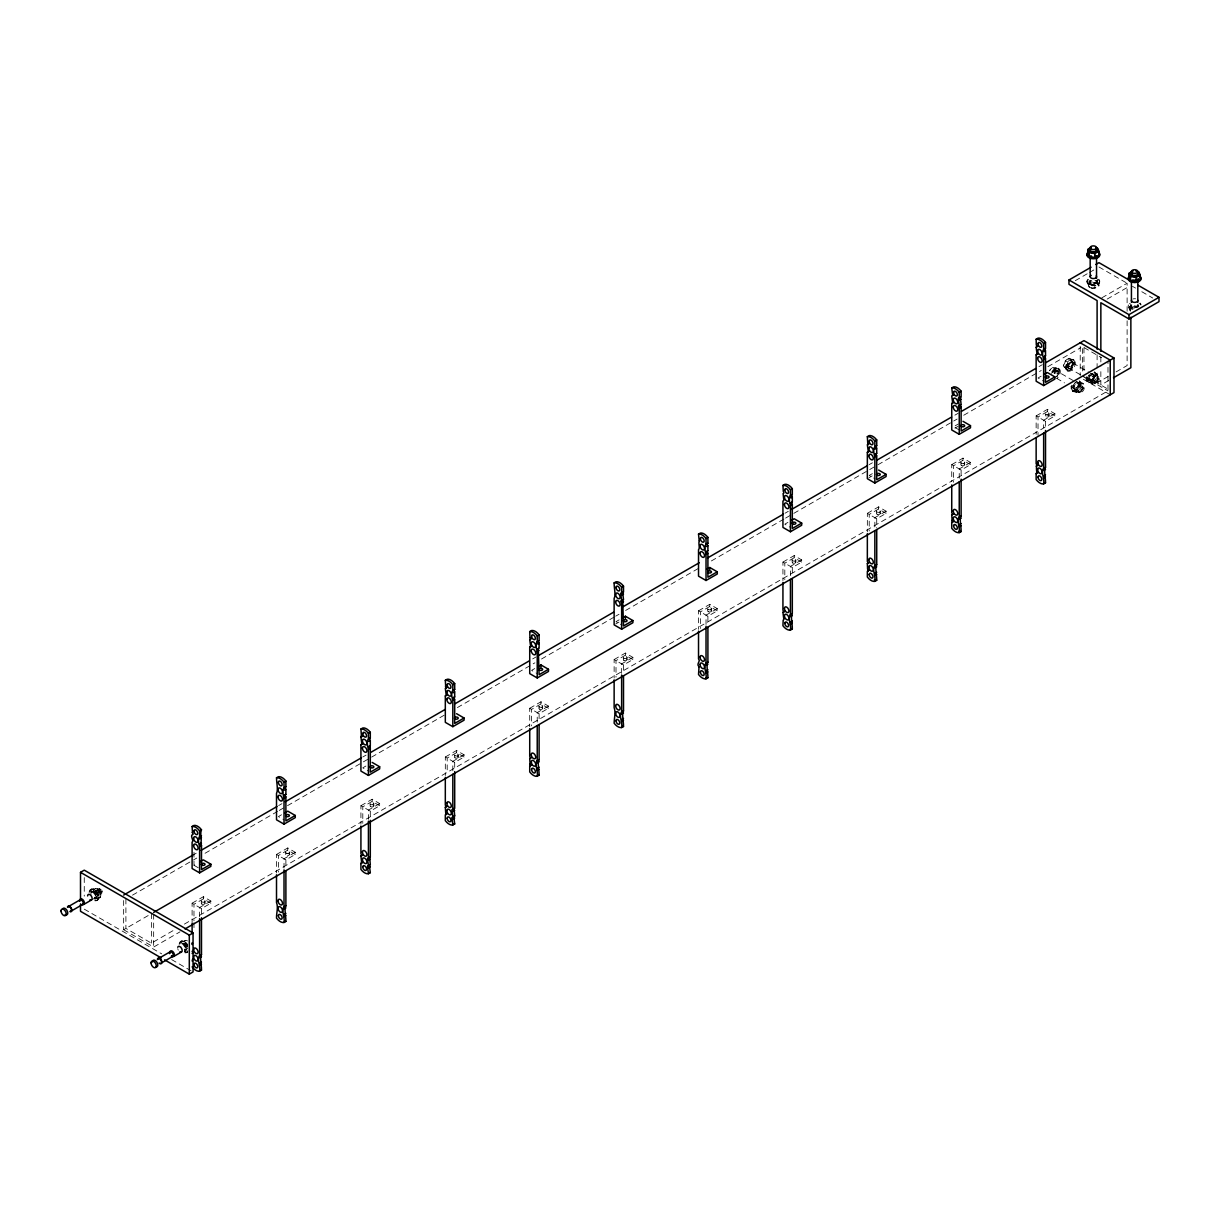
<?xml version="1.0" encoding="UTF-8"?>
<svg xmlns="http://www.w3.org/2000/svg" width="1220" height="1220" viewBox="0 0 1220 1220"><rect width="100%" height="100%" fill="white"/><g stroke="black" fill="none" stroke-linecap="round" stroke-linejoin="round"><path stroke-width="0.75" stroke-dasharray="5 3.75" d="M93.513 893.406L93.513 888.663L97.081 888.343L100.635 892.765L100.635 897.508L94.504 899.308L100.635 897.508M1063.291 365.924L1066.204 359.854L1069.452 358.253L1072.029 359.748L1074.088 362.66L1072.029 367.967L1067.927 370.331L1063.291 365.924L1067.927 370.331M1065.35 368.837L1069.452 366.473L1071.511 361.181L1069.452 358.253M1096.749 374.006L1092.632 376.385L1090.588 381.677L1092.632 384.605L1096.749 382.226L1098.808 376.934L1096.749 374.006L1093.425 372.085L1095.468 375.013L1098.808 376.934M1054.37 373.35A4.773 2.76 -60 0 0 1054.37 367.83A4.773 2.76 -60 0 0 1049.581 370.59L1052.402 367.464L1055.956 367.784L1055.956 372.527L1058.533 374.021L1054.98 378.444M1076.131 392.398L1076.131 387.655L1072.807 385.733L1076.36 381.296L1079.913 381.616L1083.238 383.537L1083.238 388.28L1079.685 392.718L1076.131 392.398L1072.807 390.476L1072.807 385.733M1065.868 367.403L1067.927 362.111L1072.029 359.748M1095.468 375.013L1093.425 380.304L1089.307 382.683L1087.264 379.755L1089.307 374.464M1083.238 383.537L1079.685 383.233L1076.131 387.655M1051.427 373.381L1054.98 368.958L1058.533 369.279L1058.533 374.021M1072.807 390.476L1076.36 390.796L1079.913 386.359L1079.913 381.616M1054.751 373.579L1055.956 372.527M1089.246 284.443L1094.859 285.312L1098.961 282.933L1098.961 285.907L1097.863 286.837L1092.053 288.21L1088.835 286.837L1087.737 281.195L1089.246 287.417M1075.293 280.676L1087.92 273.371M1089.506 272.457L1094.248 269.727M1101.843 297.832L1127.112 283.238L1127.112 311.298M1107.18 299.083L1129.293 286.319M90.448 889.563L91.317 889.06M90.936 894.885L90.936 890.143L93.513 888.663M90.936 890.143L97.081 888.343M91.774 891.851L92.644 891.362M96.09 890.402L98.347 889.105M98.057 899.003L98.057 894.26L100.635 892.765M98.911 895.266L101.153 893.97M91.469 899.994L95.221 897.828M95.495 898.286L96.349 897.783M96.822 900.589L97.676 900.086M192.912 855.083L196.222 853.177M278.678 805.566L281.972 803.66M362.798 756.995L366.091 755.104M532.667 658.922L535.961 657.016M785.009 513.239L788.303 511.332M869.113 464.683L872.422 462.776M954.879 415.166L958.173 413.26M1038.998 366.595L1042.292 364.688M132.492 895.16L191.875 860.878M193.523 859.932L196.816 858.026M205.067 853.268L277.626 811.361M279.273 810.415L285.877 806.603M287.523 805.657L361.745 762.805M363.392 761.844L369.995 758.047M371.642 757.086L444.202 715.194M457.393 707.569L534.909 662.826M541.512 659.013L614.087 617.122M615.734 616.161L619.028 614.255M625.631 610.457L699.838 567.605M711.382 560.941L783.957 519.049M785.604 518.088L792.207 514.276M793.854 513.33L868.076 470.478M869.723 469.532L876.311 465.72M877.958 464.759L957.136 419.055M963.724 415.257L1041.239 370.499M1047.843 366.686L1080.828 347.639M193.98 852.231L193.98 865.285L197.106 863.486M281.515 814.762L278.389 816.561L284.382 820.023M365.924 766.023L362.798 767.837L368.791 771.299M534.726 668.56L531.6 670.375L537.593 673.837M619.135 619.836L616.008 621.636L622.002 625.097M787.937 522.374L784.811 524.173L790.819 527.65M872.346 473.65L869.219 475.449L875.213 478.911M955.184 425.81L958.31 424.011M1041.148 376.187L1038.022 377.986L1044.03 381.448M615.734 623.954L618.952 622.108M868.945 477.767L872.163 475.907M954.955 428.113L958.173 426.253M123.647 900.543L123.647 929.716L148.993 915.091M192.104 903.196L203.359 896.7L210.862 901.031L210.862 903.196L201.483 908.61L192.104 903.196L192.104 923.54M276.513 854.457L287.767 847.961L295.27 852.292L295.27 854.457L285.892 859.871L276.513 854.457L276.513 872.956M360.922 805.734L372.176 799.237L379.664 803.568L379.664 805.734L370.3 811.147L360.922 805.734L360.922 824.232M445.315 756.995L456.57 750.498L464.073 754.829L464.073 756.995L454.694 762.424L445.315 756.995L445.315 775.493M529.724 708.271L540.978 701.774L548.481 706.105L548.481 708.271L539.103 713.685L529.724 708.271L529.724 726.769M614.133 659.547L625.387 653.051L632.89 657.382L632.89 659.547L623.511 664.961L614.133 659.547L614.133 678.03M698.526 610.808L709.781 604.312L717.284 608.643L717.284 610.808L707.905 616.222L698.526 610.808L698.526 629.307M782.935 562.084L794.189 555.588L801.692 559.919L801.692 562.084L792.314 567.498L782.935 562.084L782.935 580.567M867.344 513.346L878.598 506.849L886.101 511.18L886.101 513.346L876.722 518.759L867.344 513.346L867.344 531.844M951.737 464.622L962.992 458.125L970.495 462.456L970.495 464.622L961.116 470.036L951.737 464.622L951.737 481.259M1036.146 415.898L1047.4 409.386L1054.903 413.733L1054.903 415.898L1045.525 421.312L1036.146 415.898L1036.146 434.381M210.862 903.196L203.359 898.865L193.98 904.279L193.98 920.81M295.27 854.457L287.767 850.126L278.389 855.54L278.389 872.071M379.664 805.734L372.176 801.403L362.798 806.816L362.798 823.347M464.073 756.995L456.57 752.664L447.191 758.077L447.191 772.779M548.481 708.271L540.978 703.94L531.6 709.354L531.6 725.885M632.89 659.547L625.387 655.216L616.008 660.63L616.008 677.161M717.284 610.808L709.781 606.477L700.402 611.891L700.402 628.422M801.692 562.084L794.189 557.754L784.811 563.167L784.811 579.698M886.101 513.346L878.598 509.014L869.219 514.428L869.219 530.959M970.495 464.622L962.992 460.291L953.613 465.704L953.613 482.236M1054.903 415.898L1047.4 411.567L1038.022 416.981L1038.022 435.342M1108.156 376.477L1097.1 382.866L1097.1 369.767M1116.056 371.917L1127.112 365.542L1127.112 320.646M1108.751 380.472L1100.852 385.032L1100.852 368.196M210.862 901.031L199.607 907.528L199.607 916.769M295.27 852.292L284.016 858.788L284.016 868.045M379.664 803.568L368.425 810.065L368.425 819.306M464.073 754.829L452.818 761.326L452.818 772.428M548.481 706.105L537.227 712.602L537.227 723.704M632.89 657.382L621.636 663.878L621.636 674.965M717.284 608.643L706.029 615.139L706.029 624.396M801.692 559.919L790.438 566.415L790.438 575.657M886.101 511.18L874.847 517.676L874.847 526.933M970.495 462.456L959.24 468.953L959.24 478.194M1054.903 413.733L1043.649 420.229L1043.649 427.625M125.904 898.972L125.904 928.42L151.402 943.152L176.137 928.862M184.388 924.104L1107.989 390.873L1107.989 361.425M123.647 929.716L153.659 947.055L180.041 931.821M180.484 941.535L181.353 941.032M180.972 942.13L187.102 940.315L180.972 942.13L180.972 946.872M182.68 943.335L181.81 943.838A3.721 2.15 60 0 1 185.943 946.842A3.721 2.15 60 0 1 184.342 950.365M185.516 950.258L186.385 949.77M186.843 952.561L187.712 952.057A6.359 3.675 60 0 1 184.525 951.752M1087.737 284.168L1091.854 281.805L1097.466 282.674L1098.961 285.907M1130.101 310.658L1129.003 308.004L1133.121 305.625L1138.717 306.494L1138.717 303.521M188.094 950.975L184.525 951.295L187.102 949.801L183.549 945.378L183.549 940.635M98.759 888.984L99.644 888.907M1098.976 266.997L1127.112 283.238M1132.435 286.303L1135.561 288.103M1141.813 291.717L1152.747 298.031M1084.062 347.608L1101.599 357.735M1073.158 359.519A6.359 3.675 -60 0 1 1071.145 369.385A6.359 3.675 -60 0 1 1065.639 366.198A6.359 3.675 -60 0 1 1073.158 359.519L1074.027 360.022A6.359 3.675 -60 0 1 1072.014 369.889A6.359 3.675 -60 0 1 1066.494 366.702A6.359 3.675 -60 0 1 1074.027 360.022M1071.511 361.181L1074.088 362.66M1071.846 361.821A3.721 2.15 -60 0 1 1070.657 367.571A3.721 2.15 -60 0 1 1067.439 365.71A3.721 2.15 -60 0 1 1071.846 361.821L1072.7 362.325A3.721 2.15 -60 0 1 1071.526 368.074A3.721 2.15 -60 0 1 1068.308 366.213A3.721 2.15 -60 0 1 1072.7 362.325M1093.227 374.174A3.721 2.15 -60 0 0 1088.835 378.063A3.721 2.15 -60 0 0 1092.037 379.923A3.721 2.15 -60 0 0 1093.227 374.174L1092.464 373.732A3.721 2.15 -60 0 1 1092.632 377.742A3.721 2.15 -60 0 1 1089.109 380.304A3.721 2.15 -60 0 1 1088.347 376.751M1071.572 362.279A3.187 1.845 -60 0 1 1070.565 367.205A3.187 1.845 -60 0 1 1067.805 365.619A3.187 1.845 -60 0 1 1071.572 362.279L1089.048 372.375M1090.634 373.289L1098.579 377.88A3.187 1.845 -60 0 1 1097.573 382.805A3.187 1.845 -60 0 1 1094.813 381.219A3.187 1.845 -60 0 1 1098.579 377.88M1065.35 360.632L1067.927 362.111M1090.421 375.104L1092.632 376.385M1069.452 366.473L1072.029 367.967M1093.425 380.304L1096.749 382.226M1087.127 377.102L1109.239 389.866M1068.384 367.799L1084.275 376.965M1085.861 377.88L1095.392 383.385M1082.476 376.141L1107.989 390.873M1068.125 368.257L1068.995 368.745M1087.264 379.755L1090.588 381.677M1083.375 379.267L1110.23 394.777M1066.798 370.544L1067.668 371.048M1058.167 368.181L1059.021 368.684M1055.956 367.784L1058.533 369.279M1052.402 367.464L1054.98 368.958M1076.36 381.296L1079.685 383.233M1056.84 370.483L1057.694 370.987M1077.458 382.394L1078.221 382.836A3.721 2.15 -60 0 1 1077.046 388.585A3.721 2.15 -60 0 1 1073.829 386.725A3.721 2.15 -60 0 1 1078.221 382.836M1053.851 372.1A3.187 1.845 -60 0 1 1056.566 370.941L1075.628 381.952M1077.229 382.866L1083.573 386.542A3.187 1.845 -60 0 1 1082.567 391.467A3.187 1.845 -60 0 1 1079.807 389.881A3.187 1.845 -60 0 1 1083.573 386.542M1079.913 386.359L1083.238 388.28M1056.566 378.291L1064.511 382.882M1070.855 386.542L1080.401 392.047M1076.36 390.796L1079.685 392.718M1072.426 391.132L1073.173 391.559A6.359 3.675 -60 0 0 1079.547 387.884A6.359 3.675 -60 0 0 1079.547 380.533M955.123 427.579L961.116 431.057M193.98 865.285L199.988 868.762M84.256 909.144L161.726 953.872M171.624 959.591L191.403 970.998M94.718 894.443L97.081 897.828M184.525 941.809L188.094 946.232M94.504 889.822L98.057 894.26M1138.336 305.885L1138.336 304.893A3.721 2.15 0 0 1 1134.615 307.043A3.721 2.15 0 0 1 1130.909 304.893M1130.864 304.1L1130.864 309.712M1130.513 311.237L1129.003 305.015L1129.003 308.004M1128.256 304.893L1128.256 305.885M1100.852 356.972L1100.852 366.32M1099.723 281.073L1099.723 282.064M1097.466 279.7L1097.466 282.674M1097.07 281.073L1097.07 282.064M1097.1 354.806L1097.1 367.906M1094.859 285.312L1094.859 288.286M1089.643 281.073L1089.643 282.064M1086.989 281.073L1086.989 282.064M1083.97 347.929L1083.97 371.627M1082.476 348.539L1082.476 374.311M1080.218 346.45L1080.218 375.623M1049.063 413.839L1049.063 416.005A1.86 1.067 0 0 1 1046.287 416.935A1.86 1.067 0 0 1 1046.287 415.075A1.86 1.067 0 0 1 1049.063 416.005M1047.4 409.386L1047.4 411.567M1045.357 413.839L1045.357 416.005M1045.525 421.312L1045.525 428.647M964.669 462.563A1.86 1.067 0 0 1 961.878 463.493A1.86 1.067 0 0 1 961.878 461.633A1.86 1.067 0 0 1 964.669 462.563L964.669 464.728M962.992 458.125L962.992 460.291M960.948 462.563L960.948 464.728M961.116 470.036L961.116 477.386M880.26 511.287A1.86 1.067 0 0 1 877.47 512.217A1.86 1.067 0 0 1 877.47 510.372A1.86 1.067 0 0 1 880.26 511.287L880.26 513.452M878.598 506.849L878.598 509.014M876.555 511.287L876.555 513.452M876.722 518.759L876.722 527.955M795.852 560.026A1.86 1.067 0 0 1 793.076 560.956A1.86 1.067 0 0 1 793.076 559.096A1.86 1.067 0 0 1 795.852 560.026L795.852 562.191M794.189 555.588L794.189 557.754M792.314 567.498L792.314 574.849M792.146 560.026L792.146 562.191M711.458 608.75L711.458 610.915M709.781 604.312L709.781 606.477M707.905 616.222L707.905 623.572M707.737 608.75L707.737 610.915M627.049 657.488L627.049 659.654M625.387 653.051L625.387 655.216M623.511 664.961L623.511 672.296M623.328 657.488L623.328 659.654M542.641 706.212L542.641 708.378M540.978 701.774L540.978 703.94M539.103 713.685L539.103 721.035M538.935 706.212L538.935 708.378M458.247 754.951L458.247 757.117M456.57 750.498L456.57 752.664M454.694 762.424L454.694 769.759M454.526 754.951L454.526 757.117M373.838 803.675L373.838 805.84M372.176 799.237L372.176 801.403M370.3 811.147L370.3 818.498M370.117 803.675L370.117 805.84M289.43 852.399A1.86 1.067 0 0 1 286.654 853.329A1.86 1.067 0 0 1 286.654 851.468A1.86 1.067 0 0 1 289.43 852.399L289.43 854.564A1.86 1.067 0 0 1 286.654 855.495A1.86 1.067 0 0 1 286.654 853.649A1.86 1.067 0 0 1 289.43 854.564M287.767 847.961L287.767 850.126M285.892 859.871L285.892 867.222M285.724 852.399L285.724 854.564M205.036 901.138A1.86 1.067 0 0 1 202.245 902.068A1.86 1.067 0 0 1 202.245 900.207A1.86 1.067 0 0 1 205.036 901.138L205.036 903.303M203.359 896.7L203.359 898.865M201.483 908.61L201.483 914.115M201.315 901.138L201.315 903.303M193.98 922.64L193.98 929.991M153.659 914.222L153.659 947.055M151.402 913.688L151.402 943.152M84.256 877.592L84.256 896.151M93.055 892.216A3.187 1.845 60 0 1 95.709 895.282A3.187 1.845 60 0 1 94.763 897.966M183.091 944.204A3.187 1.845 60 0 1 185.837 947.635A3.187 1.845 60 0 1 184.25 949.892M178.318 950.136A3.187 1.845 60 0 1 177.739 948.626M1096.46 280.691A3.187 1.845 0 0 1 1093.181 282.903A3.187 1.845 0 0 1 1090.329 280.508M1137.803 304.985A3.187 1.845 0 0 1 1134.447 306.723A3.187 1.845 0 0 1 1131.443 304.802A3.721 2.15 0 0 0 1132.755 307.745A3.721 2.15 0 0 0 1137.833 306.967M1133.166 298.93A3.187 1.845 0 0 1 1135.591 298.808M1053.988 373.122A3.721 2.15 -60 0 1 1058.121 371.368A3.721 2.15 -60 0 1 1056.52 376.736M1053.668 371.841A3.721 2.15 -60 0 1 1057.054 370.651A3.721 2.15 -60 0 1 1056.84 374.769M1052.662 372.359A6.359 3.675 -60 0 1 1059.738 369.355A6.359 3.675 -60 0 1 1057.008 378.551M1051.793 371.856A6.359 3.675 -60 0 1 1058.548 368.47A6.359 3.675 -60 0 1 1057.221 376.904M1076.924 382.226A3.721 2.15 -60 0 1 1077.763 386.115A3.721 2.15 -60 0 1 1073.92 388.906A3.721 2.15 -60 0 1 1073.753 384.544M1074.927 383.08A3.721 2.15 -60 0 1 1075.613 382.577M1073.173 391.559A6.359 3.675 -60 0 1 1073.173 384.208M1079.502 380.762A6.359 3.675 -60 0 1 1075.613 390.812A6.359 3.675 -60 0 1 1071.709 385.261M1056.566 370.941A3.187 1.845 -60 0 1 1056.932 373.869M1088.758 375.882A3.721 2.15 -60 0 1 1089.307 375.089M1090.619 373.915A3.721 2.15 -60 0 1 1091.29 373.625M1094.553 371.871A6.359 3.675 -60 0 1 1094.813 378.734A6.359 3.675 -60 0 1 1088.789 383.126A6.359 3.675 -60 0 1 1087.462 377.041M1094.508 372.1A6.359 3.675 -60 0 1 1090.619 382.15A6.359 3.675 -60 0 1 1086.715 376.599M1137.833 304.817A3.721 2.15 0 0 1 1138.199 306.449M1132.968 308.446A6.359 3.675 0 0 1 1129.11 303.063M1140.136 303.063A6.359 3.675 0 0 1 1140.99 304.893M1132.968 309.438A6.359 3.675 0 0 1 1130.116 303.292M1139.114 303.292A6.359 3.675 0 0 1 1140.761 304.939M1130.01 310.063A4.773 2.76 0 0 1 1132.236 306.967A4.773 2.76 0 0 1 1137.986 307.409M1137.376 304.969A3.187 1.845 0 0 1 1134.615 307.73A3.187 1.845 0 0 1 1131.855 304.969M1096.932 280.508A3.721 2.15 0 0 1 1093.349 283.208A3.721 2.15 0 0 1 1089.765 280.508M1095.972 280.554A3.721 2.15 0 0 1 1095.972 283.589A3.721 2.15 0 0 1 1090.726 283.589A3.721 2.15 0 0 1 1090.726 280.554M1098.869 279.227A6.359 3.675 0 0 1 1093.349 284.748A6.359 3.675 0 0 1 1087.843 279.227M1097.847 279.471A6.359 3.675 0 0 1 1097.847 284.672A6.359 3.675 0 0 1 1088.85 284.672A6.359 3.675 0 0 1 1088.85 279.471M1094.95 280.478A3.187 1.845 0 0 1 1095.789 283.253A3.187 1.845 0 0 1 1090.909 283.253A3.187 1.845 0 0 1 1091.763 280.478M187.529 947.116A2.806 1.617 60 0 1 185.547 943.67A2.806 1.617 60 0 1 187.529 942.526M182.253 943.716A3.721 2.15 60 0 1 186.797 946.354A3.721 2.15 60 0 1 184.525 949.587M187.56 951.905A6.359 3.675 60 0 1 184.83 952.744M179.172 944.448A6.359 3.675 60 0 1 182.497 941.352A6.359 3.675 60 0 1 187.56 946.705M180.026 943.944A6.359 3.675 60 0 1 182.802 940.757A6.359 3.675 60 0 1 187.712 944.707M187.529 948.718A4.773 2.76 60 0 1 184.159 942.862A4.773 2.76 60 0 1 187.529 940.925M182.573 944.127A3.187 1.845 60 0 1 186.477 946.369A3.187 1.845 60 0 1 184.525 949.145M91.363 892.247A3.721 2.15 60 0 1 95.724 894.428A3.721 2.15 60 0 1 94.321 898.393M91.957 892.323A3.721 2.15 60 0 1 94.962 891.851A3.721 2.15 60 0 1 97.112 896.349A3.721 2.15 60 0 1 94.504 897.6M89.136 892.476A6.359 3.675 60 0 1 93.239 889.67A6.359 3.675 60 0 1 98.073 896.73A6.359 3.675 60 0 1 94.794 900.756M89.99 891.972A6.359 3.675 60 0 1 94.504 889.38A6.359 3.675 60 0 1 99.003 897.173A6.359 3.675 60 0 1 94.504 899.765M92.552 892.14A3.187 1.845 60 0 1 96.441 894.397A3.187 1.845 60 0 1 94.504 897.173M1045.906 414.587A1.86 1.067 0 0 0 1049.002 414.114A1.86 1.067 0 0 0 1046.729 412.802A1.86 1.067 0 0 0 1045.906 414.587M877.088 514.215A1.86 1.067 0 0 0 880.199 513.742A1.86 1.067 0 0 0 877.927 512.43A1.86 1.067 0 0 0 877.088 514.215M961.497 465.491A1.86 1.067 0 0 0 964.608 465.003A1.86 1.067 0 0 0 962.321 463.691A1.86 1.067 0 0 0 961.497 465.491M539.469 709.14A1.86 1.067 0 0 0 542.58 708.652A1.86 1.067 0 0 0 540.308 707.341A1.86 1.067 0 0 0 539.469 709.14M539.469 706.975A1.86 1.067 0 0 0 542.58 706.487A1.86 1.067 0 0 0 540.308 705.175A1.86 1.067 0 0 0 539.469 706.975M201.864 904.066A1.86 1.067 0 0 0 204.96 903.578A1.86 1.067 0 0 0 202.688 902.266A1.86 1.067 0 0 0 201.864 904.066M708.286 611.678A1.86 1.067 0 0 0 711.397 611.205A1.86 1.067 0 0 0 709.11 609.878A1.86 1.067 0 0 0 708.286 611.678M708.286 609.512A1.86 1.067 0 0 0 711.397 609.024A1.86 1.067 0 0 0 709.11 607.712A1.86 1.067 0 0 0 708.286 609.512M792.695 562.954A1.86 1.067 0 0 0 795.791 562.466A1.86 1.067 0 0 0 793.519 561.154A1.86 1.067 0 0 0 792.695 562.954M623.878 660.401A1.86 1.067 0 0 0 626.988 659.928A1.86 1.067 0 0 0 624.716 658.617A1.86 1.067 0 0 0 623.878 660.401M623.878 658.236A1.86 1.067 0 0 0 626.988 657.763A1.86 1.067 0 0 0 624.716 656.451A1.86 1.067 0 0 0 623.878 658.236M370.666 806.603A1.86 1.067 0 0 0 373.777 806.115A1.86 1.067 0 0 0 371.505 804.803A1.86 1.067 0 0 0 370.666 806.603M370.666 804.438A1.86 1.067 0 0 0 373.777 803.949A1.86 1.067 0 0 0 371.505 802.638A1.86 1.067 0 0 0 370.666 804.438M455.075 757.864A1.86 1.067 0 0 0 458.171 757.391A1.86 1.067 0 0 0 455.899 756.08A1.86 1.067 0 0 0 455.075 757.864M455.075 755.698A1.86 1.067 0 0 0 458.171 755.226A1.86 1.067 0 0 0 455.899 753.914A1.86 1.067 0 0 0 455.075 755.698M1080.981 391.467A4.773 2.76 -60 0 0 1082.491 384.071A4.773 2.76 -60 0 0 1076.848 389.088A4.773 2.76 -60 0 0 1080.981 391.467M1080.691 390.385A3.187 1.845 -60 0 0 1081.698 385.459A3.187 1.845 -60 0 0 1077.931 388.799A3.187 1.845 -60 0 0 1080.691 390.385M1076.94 388.219A3.187 1.845 -60 0 0 1077.946 383.293A3.187 1.845 -60 0 0 1074.179 386.633A3.187 1.845 -60 0 0 1076.94 388.219M1067.851 366.564A4.773 2.76 -60 0 0 1069.376 359.168A4.773 2.76 -60 0 0 1063.718 364.185A4.773 2.76 -60 0 0 1067.851 366.564M1095.987 382.805A4.773 2.76 -60 0 0 1097.497 375.409A4.773 2.76 -60 0 0 1091.854 380.426A4.773 2.76 -60 0 0 1095.987 382.805M1095.697 381.723A3.187 1.845 -60 0 0 1096.704 376.797A3.187 1.845 -60 0 0 1092.937 380.137A3.187 1.845 -60 0 0 1095.697 381.723M1091.946 379.557A3.187 1.845 -60 0 0 1092.952 374.631A3.187 1.845 -60 0 0 1089.186 377.971A3.187 1.845 -60 0 0 1091.946 379.557M1090.97 287.92A4.773 2.76 0 0 0 1098.122 285.526A4.773 2.76 0 0 0 1090.97 283.147A4.773 2.76 0 0 0 1090.97 287.92M95.511 891.698A2.806 1.617 60 0 0 98.5 895.404A2.806 1.617 60 0 0 98.5 891.423A2.806 1.617 60 0 0 95.511 891.698M97.768 890.386A2.806 1.617 60 0 0 100.742 894.092A2.806 1.617 60 0 0 100.742 890.127A2.806 1.617 60 0 0 97.768 890.386M99.277 890.402A1.738 1.006 60 0 0 101.123 892.689A1.738 1.006 60 0 0 101.123 890.234A1.738 1.006 60 0 0 99.277 890.402M99.903 890.036A1.738 1.006 60 0 0 101.748 892.323A1.738 1.006 60 0 0 101.748 889.868A1.738 1.006 60 0 0 99.903 890.036M98.805 890.127A2.409 1.388 60 0 0 101.351 893.299A2.409 1.388 60 0 0 101.351 889.898A2.409 1.388 60 0 0 98.805 890.127M94.123 890.89A4.773 2.76 60 0 0 99.186 897.188A4.773 2.76 60 0 0 99.186 890.432A4.773 2.76 60 0 0 94.123 890.89"/><path stroke-width="1.5" d="M446.23 688.049L445.483 686.296M783.85 619.623L783.759 618.784M622.596 592.249L623.511 599.554L620.69 601.17L621.636 602.802L621.636 629.215L614.133 624.884L614.133 598.471C615.993 595.131 614.057 588.147 614.133 582.87L616.008 581.788A9.638 5.566 60 0 1 623.511 586.118L623.511 591.974L620.721 593.332L621.636 600.636M783.759 493.337L783.759 492.3M538.294 648.354L539.103 674.706L548.481 669.292L548.481 671.457L537.227 677.954L529.724 673.623L529.724 647.195L531.6 646.112M622.688 599.615L623.511 625.967L632.89 620.553L632.89 622.718L621.636 629.215M960.308 397.125L961.116 404.628L958.31 406.245L959.24 407.876L959.24 434.305L951.737 429.974L951.737 403.546L953.613 402.463M952.652 522.175L951.798 522.48L953.613 521.367M192.912 834.465C189.222 834.968 194.727 841.647 192.104 842.12L192.104 868.533L199.607 872.864L210.862 866.368L210.862 864.202L203.359 859.871L200.233 861.686M530.319 639.707L530.227 637.908M868.015 444.751L868.015 443.272M868.015 571.234L868.015 569.755M200.675 843.264C202.383 839.116 199.516 834.465 201.483 829.768A9.638 5.566 60 0 0 193.98 825.437L192.104 826.519L192.501 832.696M369.629 856.989L370.3 864.644L367.479 866.261L368.425 873.734L370.3 872.651L369.355 865.178L370.3 864.644M454.038 808.265L454.694 815.921L451.888 817.537L452.818 825.01L454.694 823.927L453.764 816.454L454.694 815.921M1095.956 247.477L1098.564 250.085L1098.961 255.087L1094.859 257.45L1089.246 256.581L1087.737 253.348L1087.737 249.505L1090.741 247.477M1094.859 257.45L1094.859 253.608L1098.961 251.244M1135.911 271.023L1138.717 271.816L1140.227 275.064L1140.227 278.907L1136.125 281.271L1130.513 280.402L1129.003 277.169L1129.003 273.326L1133.121 270.947M1136.125 281.271L1136.125 277.428L1140.227 275.064M1097.1 349.194L1097.1 300.562L1068.964 284.321L1068.964 279.99L1091.076 267.226M1095.819 264.481L1098.976 262.666L1129.796 280.463M80.505 900.177L80.505 872.33L84.256 870.165L193.05 932.964L193.05 971.959L189.298 974.124L164.563 959.85M276.513 777.796L278.389 776.713A9.638 5.566 60 0 1 285.892 781.044L285.892 786.885C281.286 787.708 283.04 794.799 284.016 797.712L284.016 824.14L276.513 819.81L276.513 793.381C278.312 790.118 276.574 783.042 276.513 777.796A9.638 5.566 60 0 1 284.016 782.127L285.892 781.044M361.379 735.324L360.922 729.057L362.798 727.974A9.638 5.566 60 0 1 370.3 732.305L370.3 738.161C365.695 738.969 367.449 746.076 368.425 748.988L368.425 775.417L360.922 771.086L360.922 744.658L363.026 743.682M445.712 686.509L445.315 680.333L447.191 679.25A9.638 5.566 60 0 1 454.694 683.581L454.694 689.437C450.088 690.245 451.858 697.337 452.818 700.265L452.818 726.678L445.315 722.347L445.315 695.918L447.191 694.836M529.968 637.633L529.724 631.609L531.6 630.526A9.638 5.566 60 0 1 539.103 634.857L539.103 640.698C534.497 641.506 536.266 648.613 537.227 651.526L537.227 677.954M699.197 540.689L698.526 534.146L700.402 533.064A9.638 5.566 60 0 1 707.905 537.395L707.905 543.236C703.299 544.059 705.068 551.15 706.029 554.063L706.029 580.491L698.526 576.16L698.526 549.732C700.295 548.39 698.099 543.357 699.289 540.887M783.316 491.584L782.935 485.407L784.811 484.325A9.638 5.566 60 0 1 792.314 488.656L792.314 494.512C787.708 495.32 789.477 502.426 790.438 505.339L790.438 531.752L782.935 527.421L782.935 501.008L783.865 500.459L783.087 493.49M867.725 442.86L867.344 436.684L869.219 435.601A9.638 5.566 60 0 1 876.722 439.932L876.722 445.773C872.117 446.596 873.871 453.688 874.847 456.6L874.847 483.029L867.344 478.697L867.344 452.269L869.219 451.186M952.652 395.127L951.737 387.945L953.613 386.862A9.638 5.566 60 0 1 961.116 391.193L961.116 397.049L958.34 398.406L959.24 405.711M1036.298 345.184L1036.146 339.221L1038.022 338.138A9.638 5.566 60 0 1 1045.525 342.469L1045.525 348.325C1040.919 349.484 1042.734 355.965 1043.649 359.153L1043.649 385.566L1036.146 381.235L1036.146 354.822L1038.022 353.739M360.922 744.658L361.852 744.108L360.922 737.078L362.95 736.057M445.315 695.918L446.261 695.385L445.315 688.339L447.191 687.256M529.724 647.195L530.654 646.661L529.724 639.615L531.6 638.533M867.344 452.269L868.274 451.736L867.344 444.69L869.28 443.638M951.737 403.546L952.683 402.996L951.737 395.966L953.613 394.883M1036.146 354.822L1037.076 354.273L1036.146 347.227L1038.022 346.144M68.305 906.643L80.047 899.857M192.104 826.519A9.638 5.566 60 0 1 199.607 830.851L201.483 829.768M360.922 729.057A9.638 5.566 60 0 1 368.425 733.388L370.3 732.305M445.315 680.333A9.638 5.566 60 0 1 452.818 684.664L454.694 683.581M529.724 631.609A9.638 5.566 60 0 1 537.227 635.94L539.103 634.857M614.133 582.87A9.638 5.566 60 0 1 621.636 587.201L623.511 586.118M698.526 534.146A9.638 5.566 60 0 1 706.029 538.477L707.905 537.395M782.935 485.407A9.638 5.566 60 0 1 790.438 489.738L792.314 488.656M867.344 436.684A9.638 5.566 60 0 1 874.847 441.015L876.722 439.932M951.737 387.945A9.638 5.566 60 0 1 959.24 392.276L961.116 391.193M1036.146 339.221A9.638 5.566 60 0 1 1043.649 343.552L1045.525 342.469M199.607 872.864L199.607 846.451C198.646 843.538 196.877 836.432 201.483 835.624M70.958 911.218L82.685 904.447M83.707 904.477L91.454 900.009M199.607 838.872L201.483 837.789M284.016 790.133C287.935 790.56 283.223 786.717 285.892 786.885M368.425 741.409C372.344 741.821 367.616 737.993 370.3 738.161M452.818 692.67C456.753 693.097 452.025 689.269 454.694 689.437M537.227 643.946C541.146 644.358 536.434 640.53 539.103 640.698M621.636 595.207L623.511 594.125M706.029 546.484C709.964 546.895 705.236 543.068 707.905 543.236M790.438 497.76C794.357 498.172 789.645 494.344 792.314 494.512M874.847 449.021C878.766 449.448 874.038 445.605 876.722 445.773M959.24 400.297L961.116 399.214M1043.649 351.558C1047.568 351.985 1042.856 348.157 1045.525 348.325M199.607 844.286L201.483 843.203M284.016 795.547L285.892 794.464L285.892 789.05M368.425 746.823L370.3 745.74L370.3 740.326M452.818 698.084L454.694 697.001L454.694 691.587M537.227 649.36L539.103 648.278L539.103 642.864M706.029 551.897L707.905 550.815L707.905 545.401M790.438 503.174L792.314 502.091L792.314 496.677M874.847 454.435L876.722 453.352L876.722 447.938M1043.649 356.987L1045.525 355.904L1045.525 350.475M199.607 846.451L201.483 845.369L200.553 843.737M284.016 797.712C287.935 798.139 283.208 794.296 285.892 794.464M368.425 748.988C372.344 749.4 367.616 745.572 370.3 745.74M452.818 700.265C456.753 700.676 452.025 696.833 454.694 697.001M537.227 651.526L539.103 650.443M621.636 602.802L623.511 601.719M706.029 554.063C709.964 554.49 705.236 550.647 707.905 550.815M790.438 505.339C794.357 505.751 789.63 501.923 792.314 502.091M874.847 456.6C878.766 457.027 874.038 453.184 876.722 453.352M959.24 407.876C963.175 408.288 958.447 404.461 961.116 404.628M1043.649 359.153C1047.568 359.564 1042.841 355.721 1045.525 355.904M123.647 895.068L192.912 855.083M201.163 850.309L277.031 806.511M285.282 801.753L361.135 757.955M371.032 752.237L445.254 709.384M455.151 703.681L529.373 660.828M539.255 655.109L613.477 612.272M623.374 606.553L699.243 562.755M707.493 557.997L783.362 514.184M791.597 509.426L867.466 465.628M877.363 459.909L951.585 417.072M961.482 411.353L1035.688 368.501M1045.586 362.798L1083.97 340.624L1113.982 357.963L1113.982 392.611L184.998 928.954M1068.964 279.99L1128.988 314.638L1159 297.314L1159 301.645L1128.988 318.969L1100.852 302.728L1100.852 351.36M284.641 812.947L287.767 811.147L295.27 815.478L295.27 817.644L284.016 824.14M537.852 666.76L540.978 664.961L548.481 669.292M622.261 618.037L625.387 616.222L632.89 620.553M706.654 569.298L709.781 567.498L717.284 571.829L717.284 573.995L706.029 580.491M791.063 520.574L794.189 518.759L801.692 523.09L801.692 525.256L790.438 531.752M1044.274 374.372L1047.4 372.573L1054.903 376.904L1054.903 379.069L1043.649 385.566M210.862 864.202L201.483 869.616L201.483 845.369M295.27 815.478L285.892 820.892L285.892 796.629M368.425 775.417L379.664 768.92L379.664 766.755L370.3 772.168L370.3 747.906M452.818 726.678L464.073 720.181L464.073 718.016L454.694 723.429L454.694 699.182M717.284 571.829L707.905 577.243L707.905 552.98M801.692 523.09L792.314 528.504L792.314 504.257M874.847 483.029L886.101 476.532L886.101 474.366L876.722 479.78L876.722 455.517M959.24 434.305L970.495 427.808L970.495 425.643L961.116 431.057L961.116 406.794M1054.903 376.904L1045.525 382.317L1045.525 358.07M153.659 912.392L1113.982 357.963M1113.494 377.727L1130.864 367.708L1130.864 317.2M80.505 872.33L189.298 935.13L193.05 932.964M158.341 958.615L170.083 951.844M172.721 956.419L160.979 963.205A2.638 1.525 60 0 1 160.14 963.281M173.743 956.449L181.475 951.981M1036.802 472.247C1036.39 468.922 1035.932 464.606 1038.022 462.883M361.577 862.098L360.922 855.982L363.026 855.006M445.712 812.993L445.315 807.244L447.191 806.161M530.105 764.269L529.724 758.52L531.6 757.437M783.743 618.754L782.935 612.333L785.055 611.342M867.588 569.191L867.344 563.594L869.219 562.511M952.134 520.62L951.737 514.87L953.613 513.788M1036.146 466.132L1038.022 465.049M529.785 763.964L531.6 762.851M201.483 954.528C199.5 957.7 201.651 964.928 201.483 970.113L199.607 971.196C200.949 965.798 195.108 956.495 201.483 954.528L201.483 917.791M285.892 905.789C283.909 908.976 286.044 916.205 285.892 921.39L284.016 922.472C285.358 917.059 279.502 907.771 285.892 905.789L285.892 870.897M368.425 865.727L367.51 858.422L370.3 857.065L370.3 820.328M452.818 817.003L451.918 809.699L454.694 808.326L454.694 771.604M539.103 759.602C537.12 762.79 539.255 770.018 539.103 775.188L537.227 776.271C538.569 770.872 532.713 761.57 539.103 759.602L539.103 724.711M623.511 710.879C621.514 714.051 623.664 721.279 623.511 726.464L621.636 727.547C622.962 722.149 617.122 712.846 623.511 710.879L623.511 675.971M707.905 662.14C705.922 665.327 708.073 672.555 707.905 677.74L706.029 678.823C707.371 673.409 701.53 664.107 707.905 662.14L707.905 627.248M792.314 613.416C790.331 616.588 792.481 623.817 792.314 629.001L790.438 630.084C791.78 624.686 785.924 615.383 792.314 613.416L792.314 578.509M876.722 564.677C874.725 567.864 876.875 575.093 876.722 580.278L874.847 581.361C876.173 575.947 870.333 566.659 876.722 564.677L876.722 529.785M961.116 515.953C959.134 519.14 961.284 526.354 961.116 531.539L959.24 532.621C960.582 527.223 954.741 517.92 961.116 515.953L961.116 479.216M1045.525 467.214C1043.542 470.401 1045.693 477.63 1045.525 482.815L1043.649 483.898C1044.991 478.484 1039.135 469.197 1045.525 467.214L1045.525 430.492M368.425 873.734A9.638 5.566 60 0 1 360.922 869.403L360.922 863.562L362.95 862.54M452.818 825.01A9.638 5.566 60 0 1 445.315 820.679L445.315 814.823L447.191 813.74M537.227 776.271A9.638 5.566 60 0 1 529.724 771.94L529.724 766.099L531.6 765.016M874.847 581.361A9.638 5.566 60 0 1 867.344 577.029L867.344 571.173L869.28 570.121M1043.649 483.898A9.638 5.566 60 0 1 1036.146 479.567L1036.146 473.711L1038.022 472.628M199.607 957.776L201.483 956.693M284.016 909.037L285.892 907.954M368.425 860.313L370.3 859.231M452.818 811.574L454.694 810.492M537.227 762.851L539.103 761.768M621.636 714.127L623.511 713.044M706.029 665.388L707.905 664.305M790.438 616.664L792.314 615.582M874.847 567.925L876.722 566.842M959.24 519.201L961.116 518.119M1043.649 470.462L1045.525 469.38M199.607 963.19L201.483 962.107M284.016 914.451L285.892 913.368M537.227 768.264L539.103 767.182M621.636 719.541L623.511 718.458M706.029 670.802L707.905 669.719M790.438 622.078L792.314 620.995M874.847 573.339L876.722 572.256M959.24 524.615L961.116 523.533M1043.649 475.891L1045.525 474.809M199.607 965.355L201.483 964.273M284.016 916.616L285.892 915.534M368.425 867.893L370.3 866.81M452.818 819.154L454.694 818.071M537.227 770.43L539.103 769.347M621.636 721.691L623.511 720.608M706.029 672.967L707.905 671.884M790.438 624.243L792.314 623.161M874.847 575.505L876.722 574.422M959.24 526.781L961.116 525.698M1043.649 478.042L1045.525 476.959M530.227 766.221L530.624 765.275M1087.737 249.505L1089.246 252.738L1094.859 253.608M1129.003 273.326L1130.513 276.559L1136.125 277.428M445.605 814.945L446.139 813.694M1036.207 347.273L1036.969 346.099M1036.207 473.757L1036.832 472.292M192.165 961.055L192.577 959.271M951.737 514.87L952.683 514.321L951.737 512.705L951.737 484.965M867.344 563.594L868.274 563.061L867.344 561.429L867.344 533.689M782.935 612.333L783.865 611.784L782.935 610.168L782.935 582.428M783.179 620.019L782.935 625.753A9.638 5.566 60 0 0 790.438 630.084M529.724 758.52L530.654 757.971L529.724 756.354L529.724 728.614M445.315 807.244L446.261 806.71L445.315 805.078L445.315 777.338M360.922 855.982L361.852 855.433L360.922 853.817L360.922 826.077M192.104 953.445L193.05 952.896L192.104 951.28M360.922 737.078L361.501 735.507M360.922 863.562L361.593 862.128M1137.909 285.144L1159 297.314M1080.218 342.789L1110.23 360.129L1110.23 394.777M962.992 421.312L970.495 425.643M878.598 470.036L886.101 474.366M456.57 713.685L464.073 718.016M372.176 762.409L379.664 766.755M161.269 957.944L80.505 911.309L80.505 903.883M614.133 679.891L614.133 707.615C615.902 712.404 614.239 717.695 614.133 723.216A9.638 5.566 60 0 0 621.636 727.547M284.016 922.472A9.638 5.566 60 0 1 276.513 918.141C276.406 912.682 278.419 907.466 276.513 902.541L276.513 874.801M951.905 520.406L952.652 521.611M192.272 832.482L193.019 833.702M698.923 666.806C695.888 663.711 701.103 661.316 698.526 658.891L698.526 631.152M699.029 666.928L698.526 674.492A9.638 5.566 60 0 0 706.029 678.823M530.227 764.391L530.624 765.26M1137.803 271.541L1137.803 275.156M1137.803 280.585L1137.803 302.27M1131.428 271.541L1131.428 275.156M1131.428 280.585L1131.428 302.27M1130.513 276.559L1130.513 280.402M1128.988 314.638L1128.988 318.969M1097.466 247.995L1097.466 250.558M1096.536 247.721A3.187 1.845 0 0 1 1091.763 249.307A3.187 1.845 0 0 1 1091.763 246.12A3.187 1.845 0 0 1 1096.536 247.721L1096.536 251.335M1096.536 256.749L1096.536 278.45M1090.177 258.564L1090.177 276.635M1089.246 252.738L1089.246 256.581M1043.649 343.552L1043.649 349.408M1043.649 433.161L1043.649 468.297M1036.146 438.087L1036.146 463.966M959.24 392.276L959.24 398.132M959.24 481.9L959.24 517.036M951.737 522.45L951.737 528.29A9.638 5.566 60 0 0 959.24 532.621M874.847 441.015L874.847 446.855M874.847 530.624L874.847 565.76M790.438 489.738L790.438 495.594M790.438 579.363L790.438 614.499M709.781 567.498L709.781 569.664M706.029 538.477L706.029 544.318M706.029 626.241L706.029 663.222M625.387 616.222L625.387 618.387M621.636 587.201L621.636 593.057M621.636 674.965L621.636 711.962M540.978 664.961L540.978 667.126M537.227 635.94L537.227 641.781M537.227 725.549L537.227 760.685M452.818 684.664L452.818 690.52M452.818 774.273L452.818 809.409M368.425 733.388L368.425 739.244M368.425 821.152L368.425 858.148M284.016 782.127L284.016 787.967M284.016 869.89L284.016 906.872M199.607 830.851L199.607 836.706M199.607 918.614L199.607 955.611M192.104 923.54L192.104 932.781M189.298 935.13L189.298 974.124M87.626 895.938A3.187 1.845 60 0 1 89.883 894.641A3.187 1.845 60 0 1 92.141 898.53A3.187 1.845 60 0 1 89.883 899.841M177.739 947.284A3.187 1.845 60 0 1 180.301 946.888A3.187 1.845 60 0 1 182.161 950.731A3.187 1.845 60 0 1 179.919 951.813M1045.525 482.815A9.638 5.566 60 0 1 1043.725 482.754M876.722 580.278A9.638 5.566 60 0 1 874.282 580.018M961.116 531.539A9.638 5.566 60 0 1 958.691 531.295M539.103 775.188A9.638 5.566 60 0 1 538.538 775.249M201.483 970.113A9.638 5.566 60 0 1 200.919 970.174M199.607 971.196A9.638 5.566 60 0 1 192.104 966.865M707.905 677.74A9.638 5.566 60 0 1 706.121 677.664M792.314 629.001A9.638 5.566 60 0 1 790.514 628.941M623.511 726.464A9.638 5.566 60 0 1 622.337 726.51M370.3 872.651A9.638 5.566 60 0 1 369.126 872.696M454.694 823.927A9.638 5.566 60 0 1 453.535 823.957M370.194 766.572A1.86 1.067 0 0 1 373.046 765.977A1.86 1.067 0 0 1 373.046 767.731A1.86 1.067 0 0 1 370.194 767.136M285.892 921.39A9.638 5.566 60 0 1 284.717 921.42M1137.726 300.181A3.187 1.845 0 0 1 1134.447 302.392A3.187 1.845 0 0 1 1131.58 299.998M1096.185 275.903A3.187 1.845 0 0 1 1095.041 278.297A3.187 1.845 0 0 1 1090.817 277.84A3.187 1.845 0 0 1 1091.229 275.369M1138.199 278.587A3.721 2.15 0 0 1 1137.833 279.106M1136.476 279.898A3.721 2.15 0 0 1 1132.755 279.898M1140.136 276.193A6.359 3.675 0 0 1 1134.615 281.713A6.359 3.675 0 0 1 1129.11 276.193M1140.136 277.062A6.359 3.675 0 0 1 1134.615 282.582A6.359 3.675 0 0 1 1129.11 277.062M1137.986 271.755A4.773 2.76 0 0 1 1137.986 275.659A4.773 2.76 0 0 1 1131.245 275.659A4.773 2.76 0 0 1 1131.245 271.755M1137.696 273.234A3.187 1.845 0 0 1 1134.615 275.537A3.187 1.845 0 0 1 1131.535 273.234M1095.972 255.727A3.721 2.15 0 0 1 1095.209 256.078M1091.488 256.078A3.721 2.15 0 0 1 1090.726 255.727M1098.869 252.372A6.359 3.675 0 0 1 1097.009 257.222A6.359 3.675 0 0 1 1088.469 256.581A6.359 3.675 0 0 1 1088.85 251.61M1098.869 253.242A6.359 3.675 0 0 1 1097.009 258.091A6.359 3.675 0 0 1 1088.469 257.435A6.359 3.675 0 0 1 1088.85 252.479M1095.743 247.492A4.773 2.76 0 0 1 1097.009 251.655A4.773 2.76 0 0 1 1089.689 251.655A4.773 2.76 0 0 1 1090.97 247.492M1096.109 248.956A3.187 1.845 0 0 1 1095.179 251.381A3.187 1.845 0 0 1 1090.909 251.061A3.187 1.845 0 0 1 1091.107 248.59M1095.606 255.514A3.187 1.845 0 0 1 1094.95 255.803M152.53 961.985A3.721 2.15 60 0 1 154.925 960.353A3.721 2.15 60 0 1 157.746 964.471A3.721 2.15 60 0 1 155.84 966.835M157.41 959.606A3.187 1.845 60 0 1 159.85 958.432A3.187 1.845 60 0 1 161.879 962.641A3.187 1.845 60 0 1 159.073 963.083M169.595 953.644A2.638 1.525 60 0 1 171.075 951.813A2.638 1.525 60 0 1 173.27 955.016A2.638 1.525 60 0 1 171.395 956.297M157.853 959.301A2.638 1.525 60 0 1 158.036 958.889M159.179 958.539A2.638 1.525 60 0 1 161.528 961.985M192.242 942.618A1.738 1.006 60 0 1 192.242 944.036M192.18 943.533A2.409 1.388 60 0 1 192.18 944.539M169.976 953.11A3.187 1.845 60 0 1 171.959 950.99A3.187 1.845 60 0 1 174.399 955.214A3.187 1.845 60 0 1 171.562 955.87M62.586 909.281A3.721 2.15 60 0 1 65.575 908.808A3.721 2.15 60 0 1 67.74 913.307A3.721 2.15 60 0 1 65.133 914.558M67.451 907.009A3.187 1.845 60 0 1 71.218 908.015A3.187 1.845 60 0 1 70.211 911.782M79.498 901.077A2.638 1.525 60 0 1 82.304 900.817A2.638 1.525 60 0 1 82.304 904.569M68.015 906.918A2.638 1.525 60 0 1 71.111 908.473A2.638 1.525 60 0 1 70.119 911.294M79.941 901.138A3.187 1.845 60 0 1 81.725 898.927A3.187 1.845 60 0 1 84.363 902.785A3.187 1.845 60 0 1 82.121 904.325M1037.64 462.243A3.187 1.845 60 0 0 1041.026 466.436A3.187 1.845 60 0 0 1041.026 461.938A3.187 1.845 60 0 0 1037.64 462.243M1037.64 469.608A3.187 1.845 60 0 0 1041.026 473.802A3.187 1.845 60 0 0 1041.026 469.303A3.187 1.845 60 0 0 1037.64 469.608M1038.006 477.127A2.669 1.54 60 0 0 1040.843 480.665A2.669 1.54 60 0 0 1040.843 476.883A2.669 1.54 60 0 0 1038.006 477.127M961.497 426.497A1.86 1.067 0 0 0 964.608 426.024A1.86 1.067 0 0 0 962.321 424.712A1.86 1.067 0 0 0 961.497 426.497M953.598 392.535A2.669 1.54 60 0 0 956.434 396.058A2.669 1.54 60 0 0 956.434 392.276A2.669 1.54 60 0 0 953.598 392.535M953.247 399.642A3.187 1.845 60 0 0 956.617 403.85A3.187 1.845 60 0 0 956.617 399.352A3.187 1.845 60 0 0 953.247 399.642M953.247 407.007A3.187 1.845 60 0 0 956.617 411.216A3.187 1.845 60 0 0 956.617 406.702A3.187 1.845 60 0 0 953.247 407.007M1045.906 377.773A1.86 1.067 0 0 0 1049.002 377.285A1.86 1.067 0 0 0 1046.729 375.973A1.86 1.067 0 0 0 1045.906 377.773M1038.006 343.796A2.669 1.54 60 0 0 1040.843 347.334A2.669 1.54 60 0 0 1040.843 343.552A2.669 1.54 60 0 0 1038.006 343.796M1037.64 350.918A3.187 1.845 60 0 0 1041.026 355.111A3.187 1.845 60 0 0 1041.026 350.613A3.187 1.845 60 0 0 1037.64 350.918M1037.64 358.284A3.187 1.845 60 0 0 1041.026 362.477A3.187 1.845 60 0 0 1041.026 357.978A3.187 1.845 60 0 0 1037.64 358.284M868.838 559.705A3.187 1.845 60 0 0 872.209 563.899A3.187 1.845 60 0 0 872.209 559.4A3.187 1.845 60 0 0 868.838 559.705M868.838 567.056A3.187 1.845 60 0 0 872.209 571.265A3.187 1.845 60 0 0 872.209 566.766A3.187 1.845 60 0 0 868.838 567.056M869.204 574.589A2.669 1.54 60 0 0 872.041 578.128A2.669 1.54 60 0 0 872.041 574.346A2.669 1.54 60 0 0 869.204 574.589M877.088 475.236A1.86 1.067 0 0 0 880.199 474.748A1.86 1.067 0 0 0 877.927 473.436A1.86 1.067 0 0 0 877.088 475.236M869.204 441.259A2.669 1.54 60 0 0 872.041 444.797A2.669 1.54 60 0 0 872.041 441A2.669 1.54 60 0 0 869.204 441.259M868.838 448.38A3.187 1.845 60 0 0 872.209 452.574A3.187 1.845 60 0 0 872.209 448.075A3.187 1.845 60 0 0 868.838 448.38M868.838 455.746A3.187 1.845 60 0 0 872.209 459.94A3.187 1.845 60 0 0 872.209 455.441A3.187 1.845 60 0 0 868.838 455.746M953.247 510.966A3.187 1.845 60 0 0 956.617 515.175A3.187 1.845 60 0 0 956.617 510.661A3.187 1.845 60 0 0 953.247 510.966M953.247 518.332A3.187 1.845 60 0 0 956.617 522.526A3.187 1.845 60 0 0 956.617 518.027A3.187 1.845 60 0 0 953.247 518.332M953.598 525.866A2.669 1.54 60 0 0 956.434 529.388A2.669 1.54 60 0 0 956.434 525.606A2.669 1.54 60 0 0 953.598 525.866M708.286 572.698A1.86 1.067 0 0 0 711.397 572.211A1.86 1.067 0 0 0 709.11 570.899A1.86 1.067 0 0 0 708.286 572.698M700.387 538.721A2.669 1.54 60 0 0 703.223 542.244A2.669 1.54 60 0 0 703.223 538.462A2.669 1.54 60 0 0 700.387 538.721M700.036 545.843A3.187 1.845 60 0 0 703.406 550.037A3.187 1.845 60 0 0 703.406 545.538A3.187 1.845 60 0 0 700.036 545.843M700.036 553.194A3.187 1.845 60 0 0 703.406 557.403A3.187 1.845 60 0 0 703.406 552.904A3.187 1.845 60 0 0 700.036 553.194M792.695 523.959A1.86 1.067 0 0 0 795.791 523.487A1.86 1.067 0 0 0 793.519 522.175A1.86 1.067 0 0 0 792.695 523.959M784.795 489.983A2.669 1.54 60 0 0 787.632 493.52A2.669 1.54 60 0 0 787.632 489.738A2.669 1.54 60 0 0 784.795 489.983M784.429 497.104A3.187 1.845 60 0 0 787.815 501.313A3.187 1.845 60 0 0 787.815 496.799A3.187 1.845 60 0 0 784.429 497.104M784.429 504.47A3.187 1.845 60 0 0 787.815 508.664A3.187 1.845 60 0 0 787.815 504.165A3.187 1.845 60 0 0 784.429 504.47M531.218 754.616A3.187 1.845 60 0 0 534.604 758.825A3.187 1.845 60 0 0 534.604 754.326A3.187 1.845 60 0 0 531.218 754.616M531.218 761.981A3.187 1.845 60 0 0 534.604 766.19A3.187 1.845 60 0 0 534.604 761.676A3.187 1.845 60 0 0 531.218 761.981M531.584 769.515A2.669 1.54 60 0 0 534.421 773.038A2.669 1.54 60 0 0 534.421 769.256A2.669 1.54 60 0 0 531.584 769.515M193.614 949.541A3.187 1.845 60 0 0 196.984 953.735A3.187 1.845 60 0 0 196.984 949.236A3.187 1.845 60 0 0 193.614 949.541M193.614 956.907A3.187 1.845 60 0 0 196.984 961.101A3.187 1.845 60 0 0 196.984 956.602A3.187 1.845 60 0 0 193.614 956.907M193.965 964.44A2.669 1.54 60 0 0 196.801 967.963A2.669 1.54 60 0 0 196.801 964.181A2.669 1.54 60 0 0 193.965 964.44M623.878 621.422A1.86 1.067 0 0 0 626.988 620.949A1.86 1.067 0 0 0 624.716 619.623A1.86 1.067 0 0 0 623.878 621.422M615.993 587.445A2.669 1.54 60 0 0 618.83 590.983A2.669 1.54 60 0 0 618.83 587.201A2.669 1.54 60 0 0 615.993 587.445M615.627 594.567A3.187 1.845 60 0 0 618.997 598.761A3.187 1.845 60 0 0 618.997 594.262A3.187 1.845 60 0 0 615.627 594.567M615.627 601.933A3.187 1.845 60 0 0 618.997 606.126A3.187 1.845 60 0 0 618.997 601.628A3.187 1.845 60 0 0 615.627 601.933M201.864 865.071A1.86 1.067 0 0 0 204.96 864.599A1.86 1.067 0 0 0 202.688 863.287A1.86 1.067 0 0 0 201.864 865.071M193.965 831.094A2.669 1.54 60 0 0 196.801 834.632A2.669 1.54 60 0 0 196.801 830.851A2.669 1.54 60 0 0 193.965 831.094M193.614 838.216A3.187 1.845 60 0 0 196.984 842.41A3.187 1.845 60 0 0 196.984 837.911A3.187 1.845 60 0 0 193.614 838.216M193.614 845.582A3.187 1.845 60 0 0 196.984 849.776A3.187 1.845 60 0 0 196.984 845.277A3.187 1.845 60 0 0 193.614 845.582M700.036 657.153A3.187 1.845 60 0 0 703.406 661.362A3.187 1.845 60 0 0 703.406 656.863A3.187 1.845 60 0 0 700.036 657.153M700.036 664.519A3.187 1.845 60 0 0 703.406 668.728A3.187 1.845 60 0 0 703.406 664.229A3.187 1.845 60 0 0 700.036 664.519M700.387 672.052A2.669 1.54 60 0 0 703.223 675.59A2.669 1.54 60 0 0 703.223 671.808A2.669 1.54 60 0 0 700.387 672.052M784.429 608.429A3.187 1.845 60 0 0 787.815 612.623A3.187 1.845 60 0 0 787.815 608.124A3.187 1.845 60 0 0 784.429 608.429M784.429 615.795A3.187 1.845 60 0 0 787.815 619.989A3.187 1.845 60 0 0 787.815 615.49A3.187 1.845 60 0 0 784.429 615.795M784.795 623.328A2.669 1.54 60 0 0 787.632 626.851A2.669 1.54 60 0 0 787.632 623.069A2.669 1.54 60 0 0 784.795 623.328M615.627 705.892A3.187 1.845 60 0 0 618.997 710.086A3.187 1.845 60 0 0 618.997 705.587A3.187 1.845 60 0 0 615.627 705.892M615.627 713.258A3.187 1.845 60 0 0 618.997 717.451A3.187 1.845 60 0 0 618.997 712.953A3.187 1.845 60 0 0 615.627 713.258M615.993 720.791A2.669 1.54 60 0 0 618.83 724.314A2.669 1.54 60 0 0 618.83 720.532A2.669 1.54 60 0 0 615.993 720.791M362.416 852.078A3.187 1.845 60 0 0 365.786 856.287A3.187 1.845 60 0 0 365.786 851.773A3.187 1.845 60 0 0 362.416 852.078M362.416 859.444A3.187 1.845 60 0 0 365.786 863.638A3.187 1.845 60 0 0 365.786 859.139A3.187 1.845 60 0 0 362.416 859.444M362.767 866.978A2.669 1.54 60 0 0 365.619 870.5A2.669 1.54 60 0 0 365.619 866.718A2.669 1.54 60 0 0 362.767 866.978M446.825 803.355A3.187 1.845 60 0 0 450.195 807.548A3.187 1.845 60 0 0 450.195 803.05A3.187 1.845 60 0 0 446.825 803.355M446.825 810.721A3.187 1.845 60 0 0 450.195 814.914A3.187 1.845 60 0 0 450.195 810.415A3.187 1.845 60 0 0 446.825 810.721M447.176 818.239A2.669 1.54 60 0 0 450.012 821.777A2.669 1.54 60 0 0 450.012 817.995A2.669 1.54 60 0 0 447.176 818.239M539.469 670.146A1.86 1.067 0 0 0 542.58 669.673A1.86 1.067 0 0 0 540.308 668.362A1.86 1.067 0 0 0 539.469 670.146M531.584 636.184A2.669 1.54 60 0 0 534.421 639.707A2.669 1.54 60 0 0 534.421 635.925A2.669 1.54 60 0 0 531.584 636.184M531.218 643.291A3.187 1.845 60 0 0 534.604 647.5A3.187 1.845 60 0 0 534.604 643.001A3.187 1.845 60 0 0 531.218 643.291M531.218 650.657A3.187 1.845 60 0 0 534.604 654.865A3.187 1.845 60 0 0 534.604 650.367A3.187 1.845 60 0 0 531.218 650.657M362.767 733.647A2.669 1.54 60 0 0 365.619 737.17A2.669 1.54 60 0 0 365.619 733.388A2.669 1.54 60 0 0 362.767 733.647M362.416 740.753A3.187 1.845 60 0 0 365.786 744.962A3.187 1.845 60 0 0 365.786 740.448A3.187 1.845 60 0 0 362.416 740.753M362.416 748.119A3.187 1.845 60 0 0 365.786 752.328A3.187 1.845 60 0 0 365.786 747.814A3.187 1.845 60 0 0 362.416 748.119M278.007 900.817A3.187 1.845 60 0 0 281.393 905.011A3.187 1.845 60 0 0 281.393 900.512A3.187 1.845 60 0 0 278.007 900.817M278.007 908.168A3.187 1.845 60 0 0 281.393 912.377A3.187 1.845 60 0 0 281.393 907.878A3.187 1.845 60 0 0 278.007 908.168M278.373 915.702A2.669 1.54 60 0 0 281.21 919.239A2.669 1.54 60 0 0 281.21 915.457A2.669 1.54 60 0 0 278.373 915.702M455.075 718.885A1.86 1.067 0 0 0 458.171 718.397A1.86 1.067 0 0 0 455.899 717.086A1.86 1.067 0 0 0 455.075 718.885M447.176 684.908A2.669 1.54 60 0 0 450.012 688.446A2.669 1.54 60 0 0 450.012 684.664A2.669 1.54 60 0 0 447.176 684.908M446.825 692.03A3.187 1.845 60 0 0 450.195 696.223A3.187 1.845 60 0 0 450.195 691.725A3.187 1.845 60 0 0 446.825 692.03M446.825 699.395A3.187 1.845 60 0 0 450.195 703.589A3.187 1.845 60 0 0 450.195 699.091A3.187 1.845 60 0 0 446.825 699.395M286.258 816.348A1.86 1.067 0 0 0 289.369 815.86A1.86 1.067 0 0 0 287.096 814.548A1.86 1.067 0 0 0 286.258 816.348M278.373 782.371A2.669 1.54 60 0 0 281.21 785.894A2.669 1.54 60 0 0 281.21 782.111A2.669 1.54 60 0 0 278.373 782.371M278.007 789.493A3.187 1.845 60 0 0 281.393 793.686A3.187 1.845 60 0 0 281.393 789.188A3.187 1.845 60 0 0 278.007 789.493M278.007 796.858A3.187 1.845 60 0 0 281.393 801.052A3.187 1.845 60 0 0 281.393 796.553A3.187 1.845 60 0 0 278.007 796.858M1132.373 272.838A3.187 1.845 0 0 0 1137.696 272.014A3.187 1.845 0 0 0 1133.792 269.757A3.187 1.845 0 0 0 1132.373 272.838M151.036 962.854A3.721 2.15 60 0 0 154.97 967.765A3.721 2.15 60 0 0 154.97 962.504A3.721 2.15 60 0 0 151.036 962.854M61 910.882A3.721 2.15 60 0 0 64.934 915.778A3.721 2.15 60 0 0 64.934 910.532A3.721 2.15 60 0 0 61 910.882"/></g></svg>
